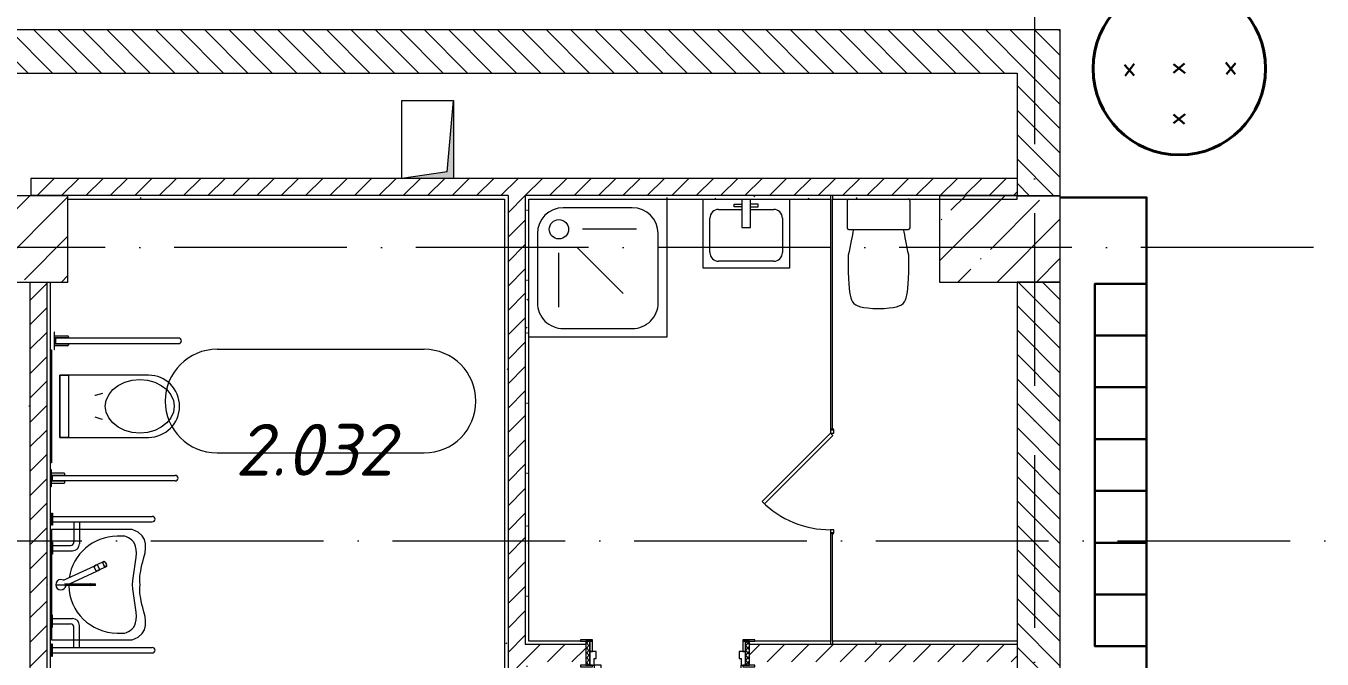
# Model space of a CAD drawing. Header units: millimetres. Extents: x -6467 to 105918, y -7090 to 92481.
# Drawn here: x 83257 to 90767, y 60697 to 64364 of the extents above; entities that cross this region are included whole.
import ezdxf

# ---------------------------------------------------------------- set-up
doc = ezdxf.new("R2010")
doc.units = ezdxf.units.MM
doc.linetypes.add('50_200_ШТРИХ_1Т_ш5_п1_п1_', pattern=[1400, 1000, -200, 0, -200])
for name, color, linetype, lineweight, true_color in [('A-AREA-IDEN-1', 7, 'Continuous', 9, 0xaaaaaa), ('A-DOOR-1', 7, 'Continuous', 5, 0xaaaaaa), ('A-DOOR-FRAM-1', 7, 'Continuous', 9, 0xaaaaaa), ('A-DOOR-OPNG-1', 7, 'Continuous', 30, 0xaaaaaa), ('A-GENM-1', 7, 'Continuous', 9, 0xaaaaaa), ('A-WALL-2', 7, 'Continuous', 5, 0xaaaaaa), ('A-WALL-FNSH-2', 7, 'Continuous', 5, 0xaaaaaa), ('I-WALL-1', 7, 'Continuous', 5, 0x787878), ('M-EQPM-1', 7, 'Continuous', 9, 0xaaaaaa), ('M-EQPM-2', 7, 'Continuous', 9, 0xe2e2e2), ('P-SANR-FIXT-1', 7, 'Continuous', 9, 0xaaaaaa), ('АР_зашивки-1', 7, 'Continuous', 30, 0xaaaaaa), ('мебель 2 этаж-1', 7, 'Continuous', 40, 0xaaaaaa), ('Оси-3', 7, '50_200_ШТРИХ_1Т_ш5_п1_п1_', 9, 0xaaaaaa), ('ТХ_функционал-2', 7, 'Continuous', 40, 0xaaaaaa), ('ТХ_функционал-9', 7, 'Continuous', 30, 0xaaaaaa)]:
    doc.layers.add(name, color=color, linetype=linetype, lineweight=lineweight, true_color=true_color)
for name, color, linetype, lineweight in [('A-DOOR', 7, 'Continuous', 9), ('A-DOOR-2', 7, 'Continuous', 5), ('A-DOOR-FRAM', 7, 'Continuous', 9), ('A-DOOR-FRAM-2', 7, 'Continuous', 5), ('A-WALL', 7, 'Continuous', 5), ('A-WALL-FNSH-1', 7, 'Continuous', 5), ('I-WALL', 7, 'Continuous', 5), ('S-COLS', 7, 'Continuous', 9), ('S-COLS-1', 7, 'Continuous', 5)]:
    doc.layers.add(name, color=color, linetype=linetype, lineweight=lineweight)
doc.styles.add('ISOCPEUR_I', font='isocpeui.ttf', dxfattribs={"height": 300})
pattern_1 = [(135, (0, 0), (-70.71068, -70.71068), [])]
pattern_2 = [(45, (0, 0), (-70.71068, 70.71068), [])]
pattern_3 = [(0, (0, 0), (406.4, 101.6), [6.706, -298.094, 6.706, -298.094, -1625.6]), (0, (0, 0), (406.4, 101.6), [-609.6, 6.706, -602.894, 6.706, -298.094, -711.2]), (0, (0, 0), (406.4, 101.6), [-1524, 6.706, -196.494, 6.706, -501.294]), (120, (152.4, 50.8), (-291.18818, 301.15272), [6.706, -298.094, 6.706, -298.094, -1625.6]), (120, (152.4, 50.8), (-291.18818, 301.15272), [-609.6, 6.706, -602.894, 6.706, -298.094, -711.2]), (120, (152.4, 50.8), (-291.18818, 301.15272), [-1524, 6.706, -196.494, 6.706, -501.294]), (240, (203.2, 254), (-115.21182, -402.75272), [6.706, -298.094, 6.706, -298.094, -1625.6]), (240, (203.2, 254), (-115.21182, -402.75272), [-609.6, 6.706, -602.894, 6.706, -298.094, -711.2]), (240, (203.2, 254), (-115.21182, -402.75272), [-1524, 6.706, -196.494, 6.706, -501.294])]

# ---------------------------------------------------------------- blocks, each defined once
blk = doc.blocks.new('SND_Унитаз_Jika_Olymp_с_инсталяцией - Унитаз_ выпуск прямой_ установка на пол_693х360х360_ PN30_12_ ХВ резьба HP DN15_ К гл_ кон П DN100-V93-АИ_План этажа Радиаторы_2')
at = {"layer": 'P-SANR-FIXT-1'}
for p, q in [((0, 0), (0, 6.3)), ((-327.5, -125), (-327.5, -120)), ((327.5, -125), (-327.5, -125)), ((-255, -120), (-255, -125)), ((-255, -125), (255, -125)), ((255, -125), (255, -120)), ((327.5, -120), (327.5, -125)), ((-180, -174), (-180, -687.1)), ((180, -174), (-180, -174)), ((-180, -174), (180, -174)), ((-180, -224), (-180, -174)), ((180, -224), (-180, -224)), ((-100, -173), (-100, -174)), ((-80, -173), (-100, -173)), ((-80, -173), (-100, -173)), ((-80, -174), (-80, -173)), ((-55, -173), (-55, -174)), ((55, -173), (-55, -173)), ((55, -173), (-55, -173)), ((55, -174), (55, -173)), ((80, -173), (80, -174)), ((100, -173), (80, -173)), ((100, -173), (80, -173)), ((100, -174), (100, -173)), ((180, -687.1), (180, -174)), ((180, -174), (180, -224))]:
    blk.add_line(p, q, dxfattribs=at)
at = {"layer": 'P-SANR-FIXT-1', "flags": 128}
for points in [[(0, -836.5), (-34.5, -831.5), (-67.3, -816.7), (-96.6, -792.9), (-121.2, -761.2), (-139.7, -723.3), (-151.1, -681), (-155, -636.5), (-151.1, -592), (-139.7, -549.7), (-121.2, -511.8), (-96.6, -480.1), (-67.3, -456.3), (-34.5, -441.5), (0, -436.5)], [(-61.7, -376.2), (-71.7, -411.6), (-75, -420.3)], [(0, -436.5), (34.5, -441.5), (67.3, -456.3), (96.6, -480.1), (121.2, -511.8), (139.7, -549.7), (151.1, -592), (155, -636.5), (151.1, -681), (139.7, -723.3), (121.2, -761.2), (96.6, -792.9), (67.3, -816.7), (34.5, -831.5), (0, -836.5)], [(75, -420.3), (62.3, -378.9), (61.7, -376.2)]]:
    blk.add_lwpolyline(points, dxfattribs=at)
at = {"layer": 'P-SANR-FIXT-1'}
blk.add_arc((0, -687.1), 180, 180, 360, dxfattribs=at)
blk = doc.blocks.new('132_МГН_Поручень для унитаза_тип откидной - ПР 1Р-17949463-АИ_План этажа Радиаторы_2')
at = {"layer": 'A-GENM-1'}
for p, q in [((-50, -3), (-50, 0)), ((50, 0), (50, -3)), ((50, -3), (-50, -3)), ((-17, -3), (-28.2, -3)), ((-28.2, -3), (-28.2, -78)), ((-17, -83), (-17, -3)), ((-16.6, -8.9), (-16.6, -4.2)), ((-16, -9.5), (-16.6, -8.9)), ((-16, -722), (-16, -9.5)), ((16, -9.5), (-16, -9.5)), ((16, -9.5), (16.6, -8.9)), ((16, -9.5), (16, -722)), ((16.6, -8.9), (16.6, -4.2)), ((28.2, -3), (17, -3)), ((17, -3), (17, -83)), ((28.2, -78), (28.2, -3)), ((-23.2, -83), (-17, -83)), ((17, -83), (23.2, -83))]:
    blk.add_line(p, q, dxfattribs=at)
for centre, radius, start, end in [((-15.3, -4.2), 1.24, 90, 180), ((15.3, -4.2), 1.24, 0, 90), ((-23.2, -78), 5, 180, 270), ((23.2, -78), 5, 270, 360), ((0, -722), 16, 180, 270), ((0, -722), 16, 270, 360)]:
    blk.add_arc(centre, radius, start, end, dxfattribs=at)
blk = doc.blocks.new('132_МГН_Поручень для унитаза_тип откидной - ПР 1Р-17910367-АИ_План этажа Радиаторы_2')
at = {"layer": 'A-GENM-1'}
for p, q in [((-16, 722), (-16, 9.5)), ((16, 9.5), (16, 722)), ((-28.2, 3), (-28.2, 78)), ((-23.2, 83), (-17, 83)), ((-17, 83), (-17, 3)), ((17, 83), (23.2, 83)), ((17, 3), (17, 83)), ((28.2, 78), (28.2, 3)), ((-50, 3), (-50, 0)), ((50, 3), (-50, 3)), ((-17, 3), (-28.2, 3)), ((-16, 9.5), (-16.6, 8.9)), ((-16.6, 8.9), (-16.6, 4.2)), ((16, 9.5), (-16, 9.5)), ((16, 9.5), (16.6, 8.9)), ((16.6, 8.9), (16.6, 4.2)), ((28.2, 3), (17, 3)), ((50, 0), (50, 3)), ((-50, 0), (50, 0))]:
    blk.add_line(p, q, dxfattribs=at)
for centre, radius, start, end in [((0, 722), 16, 90, 180), ((0, 722), 16, 0, 90), ((-23.2, 78), 5, 90, 180), ((23.2, 78), 5, 0, 90), ((-15.3, 4.2), 1.24, 180, 270), ((15.3, 4.2), 1.24, 270, 360)]:
    blk.add_arc(centre, radius, start, end, dxfattribs=at)
blk = doc.blocks.new('110_Дверь_СКБ_1Ст_Внутренняя - ДОО_Д-24_Дв_950x2100h_С_У с местом для приготовления дезинфицирующих растворов-25531796-АИ_План этажа Радиаторы_2')
at = {"layer": 'A-DOOR-2'}
h = blk.add_hatch(dxfattribs=at)
h.set_pattern_fill('FP_139', color=256, style=0, pattern_type=2)
h.set_pattern_definition([(135, (1826.41, 134.685), (-14.14214, -14.14214), []), (225, (1826.41, 134.685), (14.14214, -14.14214), [])])
h.paths.add_polyline_path([(487.5, 70), (462.5, 70), (462.5, -70), (487.5, -70)])
at = {"layer": 'A-DOOR-FRAM-2'}
h = blk.add_hatch(dxfattribs=at)
h.set_pattern_fill('FP_140', color=256, style=0, pattern_type=2)
h.set_pattern_definition([(45, (-296.384, 134.685), (-14.1421, 14.1421), []), (135, (-296.384, 134.685), (-14.1421, -14.1421), [])])
h.paths.add_polyline_path([(-462.5, 70), (-462.5, -70), (-437.5, -70), (-437.5, 70)])
at = {"layer": 'A-DOOR'}
for p, q in [((437.5, 920), (397.5, 920)), ((397.5, 920), (397.5, 70)), ((437.5, 70), (437.5, 920)), ((397.5, 70), (437.5, 70))]:
    blk.add_line(p, q, dxfattribs=at)
at = {"layer": 'A-DOOR-2'}
blk.add_arc((437.5, 70), 850, 90, 180, dxfattribs=at)
at = {"layer": 'A-DOOR-FRAM'}
for p, q in [((-422.5, 78), (-492.5, 78)), ((-492.5, 78), (-492.5, 70)), ((-422.5, 70), (-422.5, 78)), ((517.5, 78), (447.5, 78)), ((447.5, 78), (447.5, 70)), ((517.5, 70), (517.5, 78)), ((-492.5, 70), (-422.5, 70)), ((-437.5, 70), (-462.5, 70)), ((-462.5, 70), (-462.5, -70)), ((-412.5, 70), (-437.5, 70)), ((-437.5, 70), (-437.5, -10)), ((-437.5, -70), (-437.5, 70)), ((-422.5, 70), (-437.5, 70)), ((-437.5, 70), (-437.5, 69)), ((-437.5, 69), (-422.5, 69)), ((-422.5, 69), (-422.5, 70)), ((-412.5, 30), (-412.5, 70)), ((-402.5, 30), (-412.5, 30)), ((-402.5, -10), (-402.5, 30)), ((437.5, 30), (427.5, 30)), ((427.5, 30), (427.5, -10)), ((437.5, 70), (437.5, 30)), ((462.5, 70), (437.5, 70)), ((462.5, 70), (447.5, 70)), ((447.5, 70), (447.5, 69)), ((447.5, 70), (517.5, 70)), ((447.5, 69), (462.5, 69)), ((462.5, -10), (462.5, 70)), ((487.5, 70), (462.5, 70)), ((462.5, 70), (462.5, -70)), ((462.5, 69), (462.5, 70)), ((487.5, -70), (487.5, 70)), ((-422.5, -70), (-492.5, -70)), ((-492.5, -70), (-492.5, -78)), ((-462.5, -70), (-437.5, -70)), ((-437.5, -10), (-402.5, -10)), ((-422.5, -10), (-437.5, -10)), ((-437.5, -10), (-437.5, -70)), ((-437.5, -70), (-422.5, -70)), ((-422.5, -70), (-422.5, -10)), ((-422.5, -78), (-422.5, -70)), ((427.5, -10), (462.5, -10)), ((462.5, -10), (447.5, -10)), ((447.5, -10), (447.5, -70)), ((447.5, -70), (462.5, -70)), ((517.5, -70), (447.5, -70)), ((447.5, -70), (447.5, -78)), ((462.5, -70), (462.5, -10)), ((462.5, -70), (487.5, -70)), ((517.5, -78), (517.5, -70)), ((-492.5, -78), (-422.5, -78)), ((447.5, -78), (517.5, -78))]:
    blk.add_line(p, q, dxfattribs=at)
blk = doc.blocks.new('SND_2D_Душ - Прямоугольный 800x800-V207-АИ_План этажа Радиаторы_2')
at = {"layer": 'P-SANR-FIXT-1'}
for p, q in [((0, 800), (350, 800)), ((350, 800), (800, 800)), ((800, 800), (800, 350)), ((350, 750), (200, 750)), ((600, 750), (350, 750)), ((175, 625), (175, 310.9)), ((50, 600), (50, 200)), ((546.9, 546.9), (282.8, 282.8)), ((750, 350), (750, 600)), ((750, 200), (750, 350)), ((800, 350), (800, 0)), ((625, 175), (310.9, 175)), ((200, 50), (600, 50))]:
    blk.add_line(p, q, dxfattribs=at)
blk.add_circle((175, 175), 55.8, dxfattribs=at)
for centre, start, end in [((200, 600), 90, 180), ((600, 600), 360, 90), ((200, 200), 180, 270), ((600, 200), 270, 0)]:
    blk.add_arc(centre, 150, start, end, dxfattribs=at)
blk = doc.blocks.new('SND_2D_Раковина1 - 400х300-V23-АИ_План этажа Радиаторы_2')
at = {"layer": 'P-SANR-FIXT-1'}
for p, q in [((-250, -220), (-250, 180)), ((-25, 180), (-25, 15)), ((25, 15), (25, 180)), ((250, 180), (250, -220)), ((-160, 120), (-25, 120)), ((-70, 150), (-25, 150)), ((-70, 135), (-70, 150)), ((-25, 135), (-70, 135)), ((70, 150), (25, 150)), ((25, 135), (70, 135)), ((25, 120), (160, 120)), ((70, 135), (70, 150)), ((-210, -130), (-210, 70)), ((-25, 15), (25, 15)), ((210, 70), (210, -130)), ((250, -220), (-250, -220)), ((160, -180), (-160, -180))]:
    blk.add_line(p, q, dxfattribs=at)
for centre, start, end in [((-160, 70), 90, 180), ((160, 70), 0, 90), ((-160, -130), 180, 270), ((160, -130), 270, 0)]:
    blk.add_arc(centre, 50, start, end, dxfattribs=at)
blk = doc.blocks.new('SND_Унитаз_Santek_HEO - Santek HEO_ 365х635х785_ выпуск-прямой_ PN4_5_ Х-резьба НР DN15_ К-гл_кон_ П DN100-V208-АИ_План этажа Радиаторы_2')
at = {"layer": 'P-SANR-FIXT-1'}
for p, q in [((-182.5, -10), (-182.5, -165.8)), ((182.5, -165.8), (182.5, -10)), ((-172.5, -175.8), (172.5, -175.8)), ((-175, -325.6), (-175, -423.4)), ((175, -423.4), (175, -325.6))]:
    blk.add_line(p, q, dxfattribs=at)
for centre, start, end in [((-172.5, -10), 90, 180), ((-172.5, -10), 105, 180), ((172.5, -10), 360, 90), ((172.5, -10), 45, 86.01493), ((172.5, -10), 360, 30), ((-172.5, -165.8), 180, 270), ((-172.5, -165.8), 180, 210), ((-172.5, -165.8), 240, 255), ((172.5, -165.8), 270, 360), ((172.5, -165.8), 273.98507, 315), ((172.5, -165.8), 330, 360)]:
    blk.add_arc(centre, 10, start, end, dxfattribs=at)
for points in [[(-145, -174.9), (-153.6, -214.5), (-163, -263.9), (-175, -325.6)], [(175, -325.6), (163, -263.9), (153.6, -214.5), (145, -174.9)]]:
    blk.add_open_spline(points, degree=3, dxfattribs=at)
for points, knots in [([(-175, -423.4), (-169.2, -526.5), (-168.1, -609.5), (-96, -631.3), (0, -634.5)], [0, 0, 0, 0, 0.2757876, 0.5440111, 0.5440111, 0.5440111, 0.5440111]), ([(0, -634.5), (96, -631.3), (168.1, -609.5), (169.2, -526.5), (175, -423.4)], [0, 0, 0, 0, 0.2682234, 0.5440111, 0.5440111, 0.5440111, 0.5440111])]:
    blk.add_open_spline(points, degree=3, knots=knots, dxfattribs=at)
blk = doc.blocks.new('АИ_2D_Поручень МГН - АИ_2D_Поручень МГН-V209-АИ_План этажа Радиаторы_2')
at = {"layer": 'P-SANR-FIXT-1'}
for p, q in [((-414.6, 0), (-414.6, -5)), ((-344.6, 0), (-414.6, 0)), ((-344.6, -5), (-344.6, 0)), ((-247, 0), (-247, -5)), ((-177, 0), (-247, 0)), ((-177, -5), (-177, 0)), ((177, -5), (177, 0)), ((177, 0), (247, 0)), ((247, 0), (247, -5)), ((344.6, -5), (344.6, 0)), ((344.6, 0), (414.6, 0)), ((414.6, 0), (414.6, -5)), ((-414.6, -5), (-344.6, -5)), ((-395.4, -5), (-395.4, -584.2)), ((-363.8, -5), (-363.8, -584.2)), ((-247, -5), (-177, -5)), ((-227.3, -5), (-227.3, -110.2)), ((-195.7, -5), (-195.7, -122)), ((247, -5), (177, -5)), ((195.7, -5), (195.7, -122)), ((227.3, -5), (227.3, -110.2)), ((414.6, -5), (344.6, -5)), ((363.8, -5), (363.8, -584.2)), ((395.4, -5), (395.4, -584.2)), ((-363.8, -130.2), (-247.3, -130.2)), ((363.8, -130.2), (247.3, -130.2)), ((-363.8, -162), (-235.7, -162)), ((363.8, -162), (235.7, -162))]:
    blk.add_line(p, q, dxfattribs=at)
for centre, radius, start, end in [((-247.3, -110.2), 20, 270, 0), ((-235.7, -122), 40, 270, 0), ((235.7, -122), 40, 180, 270), ((247.3, -110.2), 20, 180, 270), ((-379.6, -584.2), 15.8, 180, 360), ((379.6, -584.2), 15.8, 180, 360)]:
    blk.add_arc(centre, radius, start, end, dxfattribs=at)
blk = doc.blocks.new('SND_Умывальник МГН_Jika - гибкая подводка_ 640х550х165 PN6_3_ ХВ_ГВ накидная гайка BP DN15_ К-гл_кон_ П DN 50-V210-АИ_План этажа Радиаторы_2')
at = {"layer": 'P-SANR-FIXT-1'}
for p, q in [((320, 0), (-320, 0)), ((-320, 0), (-320, -468)), ((320, -468), (320, 0)), ((0, -25), (0, -72.9)), ((108.1, -248.8), (23.7, -67.8)), ((-7.2, -77.6), (-5, -82.3)), ((-5, -222.8), (-5, -77.2)), ((5, -75.2), (5, -222.8)), ((5, -103.7), (79, -262.4)), ((-5, -228.7), (-5, -222.8)), ((5, -222.8), (-5, -222.8)), ((-5, -225.3), (-5, -228.7)), ((5, -222.8), (5, -228.7)), ((5, -228.7), (5, -225.3)), ((-5, -236.8), (-5, -228.7)), ((-5, -228.7), (5, -228.7)), ((-5, -254.9), (-5, -236.8)), ((-5, -236.8), (5, -236.8)), ((-5, -254.9), (5, -254.9)), ((5, -228.7), (5, -236.8)), ((5, -236.8), (5, -254.9)), ((87.1, -279.9), (100.7, -308.9)), ((129.8, -295.3), (116.3, -266.3)), ((119.3, -300.5), (122.1, -299.8)), ((109.1, -305.9), (111.4, -304.2)), ((-280, -380), (-280, -425)), ((280, -425), (280, -380))]:
    blk.add_line(p, q, dxfattribs=at)
at = {"layer": 'P-SANR-FIXT-1', "flags": 128}
for points in [[(87.1, -279.9), (83, -270.9), (79, -262.4)], [(79, -262.4), (83, -270.9), (87.1, -279.9)], [(108.1, -248.8), (112.1, -257.3), (116.3, -266.3)], [(116.3, -266.3), (112.1, -257.3), (108.1, -248.8)], [(129.8, -295.3), (132, -300.1), (133.2, -302.5)], [(133.2, -302.5), (132, -300.1), (129.8, -295.3)], [(104, -316.1), (102.9, -313.7), (100.7, -308.9)], [(100.7, -308.9), (102.9, -313.7), (104, -316.1)], [(104, -316.1), (103.7, -314.7), (103.8, -313.1), (104.4, -311.3), (105.6, -309.5)], [(133.2, -302.5), (133.5, -304), (133.4, -305.6), (132.7, -307.4), (131.6, -309.2), (130.1, -311), (128.1, -312.8), (125.8, -314.4), (123.3, -315.9), (120.6, -317.1), (117.8, -318.1), (115.1, -318.8), (112.5, -319.2), (110.1, -319.2), (108, -318.9), (106.2, -318.3), (104.9, -317.3), (104, -316.1)], [(131, -300.4), (132.3, -301.3), (133.2, -302.5)]]:
    blk.add_lwpolyline(points, dxfattribs=at)
at = {"layer": 'P-SANR-FIXT-1'}
for centre, radius, start, end in [((0, -55), 30, 0, 180), ((0, -55), 30, 180, 260.34074), ((0, -55), 30, 330, 360), ((0, -380), 280, 91.02501, 180), ((0, -380), 280, 0, 81.67409)]:
    blk.add_arc(centre, radius, start, end, dxfattribs=at)
for points, knots in [([(79, -262.4), (78.9, -262.2), (78.9, -261.7), (79.4, -260.8), (80.3, -259.8), (81.3, -258.9), (82.4, -258), (84.1, -256.8), (86.6, -255.2), (90.1, -253.3), (94, -251.5), (98, -249.9), (101.4, -248.8), (104, -248.3), (105.8, -248.1), (107.4, -248.1), (108, -248.5), (108.1, -248.8)], [-1, -1, -1, -1, -0.958333, -0.916667, -0.875, -0.833333, -0.791667, -0.75, -0.666667, -0.555556, -0.444444, -0.333333, -0.222222, -0.166667, -0.111111, -0.055556, 0, 0, 0, 0]), ([(87.1, -279.9), (87.1, -279.9), (87.5, -279.7), (88.7, -279), (90.3, -278.3), (92.6, -277.2), (95.8, -275.7), (99.6, -273.9), (103.6, -272), (107.1, -270.4), (109.9, -269.1), (111.7, -268.3), (113, -267.7), (114.2, -267.2), (115.3, -266.7), (116, -266.4), (116.2, -266.3), (116.3, -266.3)], [0, 0, 0, 0, 0.055556, 0.111111, 0.166667, 0.222222, 0.333333, 0.444444, 0.555556, 0.666667, 0.75, 0.791667, 0.833333, 0.875, 0.916667, 0.958333, 1, 1, 1, 1]), ([(100.7, -308.9), (100.7, -308.9), (101, -308.8), (102.4, -308.2), (103.9, -307.5), (106.3, -306.5), (109.4, -305), (113.3, -303.2), (116.6, -301.7), (119.2, -300.5), (121.1, -299.6), (123.1, -298.6), (124.9, -297.7), (126.6, -296.9), (128.2, -296.2), (129.5, -295.5), (129.8, -295.3), (129.8, -295.3)], [-1, -1, -1, -1, -0.944444, -0.888889, -0.833333, -0.777778, -0.666667, -0.555556, -0.444444, -0.388889, -0.333333, -0.277778, -0.222222, -0.166667, -0.111111, -0.055556, 0, 0, 0, 0]), ([(108.1, -248.8), (108.2, -249), (108.2, -249.6), (107.7, -250.4), (107.3, -250.9), (107.1, -251.1)], [-1, -1, -1, -1, -0.9583333, -0.9166667, -0.8888889, -0.8888889, -0.8888889, -0.8888889]), ([(121.4, -300), (120.7, -300.1), (119.6, -300.4), (118.5, -300.8), (118.1, -301)], [0.33333333, 0.33333333, 0.33333333, 0.33333333, 0.38888889, 0.42211174, 0.42211174, 0.42211174, 0.42211174]), ([(133.2, -302.5), (132.8, -301.9), (132, -300.9), (130.9, -300.3), (130.4, -300.1)], [0, 0, 0, 0, 0.05555556, 0.097424, 0.097424, 0.097424, 0.097424]), ([(106.5, -308.4), (106, -308.9), (105.1, -310), (104.2, -311.6), (103.8, -313), (103.6, -314.4), (103.7, -315.5), (104, -316.1)], [0.7777778, 0.7777778, 0.7777778, 0.7777778, 0.8333333, 0.8888889, 0.9166667, 0.9444444, 1, 1, 1, 1]), ([(104, -316.1), (104.3, -316.8), (105.3, -317.8), (107.3, -318.8), (109.4, -319.2), (112.3, -319.3), (115.9, -318.8), (120, -317.5), (123.3, -315.9), (125.7, -314.5), (127.5, -313.3), (129.2, -311.9), (130.8, -310.3), (132.1, -308.6), (133.1, -306.7), (133.7, -304.6), (133.5, -303.2), (133.2, -302.5)], [0, 0, 0, 0, 0.055556, 0.111111, 0.166667, 0.222222, 0.333333, 0.444444, 0.555556, 0.611111, 0.666667, 0.722222, 0.777778, 0.833333, 0.888889, 0.944444, 1, 1, 1, 1]), ([(112.5, -303.5), (112.2, -303.7), (111.2, -304.3), (110.3, -305), (109.7, -305.4)], [0.57836957, 0.57836957, 0.57836957, 0.57836957, 0.61111111, 0.66666667, 0.66666667, 0.66666667, 0.66666667]), ([(-280, -425), (-272.8, -450.8), (-229.3, -523.4), (-61.7, -470), (0, -470)], [-0.6664917, -0.6664917, -0.6664917, -0.6664917, -0.3523534, 0, 0, 0, 0]), ([(0, -470), (61.7, -470), (229.3, -523.4), (272.8, -450.8), (280, -425)], [-0.6664917, -0.6664917, -0.6664917, -0.6664917, -0.3141383, 0, 0, 0, 0]), ([(-320, -468), (-281.1, -574.8), (-131.1, -523.5), (-41.2, -508.8), (0, -512.9)], [0, 0, 0, 0, 0.3972744, 0.715552, 0.715552, 0.715552, 0.715552]), ([(0, -512.9), (41.2, -508.8), (131.1, -523.5), (281.1, -574.8), (320, -468)], [0, 0, 0, 0, 0.3182776, 0.715552, 0.715552, 0.715552, 0.715552])]:
    blk.add_open_spline(points, degree=3, knots=knots, dxfattribs=at)
blk = doc.blocks.new('BSC_Колонна _Прямоугольная - 500х700-V313-АИ_План этажа Радиаторы_2')
at = {"layer": 'S-COLS-1'}
h = blk.add_hatch(dxfattribs=at)
h.set_pattern_fill('FP_209', color=256, style=0, pattern_type=2)
h.set_pattern_definition([(315, (-63130.7, 83150), (228.0985, 228.0985), []), (315, (-63130.7, 82921.9), (228.0985, 228.0985), [403.225, -80.645, 6.706, -73.939])])
h.paths.add_polyline_path([(-250, 350), (-250, -350), (250, -350), (250, 350), (-89, 350)])
for p, q in [((250, 350), (-250, 350)), ((-250, 350), (-250, -350)), ((250, -350), (250, 350)), ((-250, -350), (250, -350))]:
    blk.add_line(p, q, dxfattribs=at)
blk = doc.blocks.new('Канал вертикальный прямоугольный - Шахта - значок проема-24087376-АИ_План этажа Радиаторы_2')
at = {"layer": 'M-EQPM-2'}
blk.add_hatch(color=256, dxfattribs=at).paths.add_polyline_path([(-150, 225), (-150, -225), (-112.5, 187.5), (150, 225)])
at = {"layer": 'M-EQPM-1'}
for p, q in [((-150, -225), (-150, 225)), ((-150, 225), (150, 225)), ((-112.5, 187.5), (-150, -225)), ((-112.5, 187.5), (150, 225)), ((150, 225), (150, -225)), ((150, -225), (-150, -225))]:
    blk.add_line(p, q, dxfattribs=at)
blk = doc.blocks.new('DOR_ДУ_распашная__1Ст_Прямоугольная2 - Вн_Д-9_ДДГ 600х1850h_С_у-29181152-АИ_План этажа Радиаторы_2')
at = {"layer": 'A-DOOR-1'}
for p, q in [((-116, 402), (-130.1, 387.8)), ((-130.1, 387.8), (265.9, -8.1)), ((280, 6), (-116, 402)), ((265.9, -8.1), (280, 6))]:
    blk.add_line(p, q, dxfattribs=at)
blk.add_arc((280, 6), 560, 135, 180, dxfattribs=at)
at = {"layer": 'A-DOOR-FRAM-1'}
for p, q in [((-280, 6), (-300, 6)), ((-280, -14), (-280, 6)), ((280, 6), (280, -14)), ((300, 6), (280, 6)), ((-300, -14), (-280, -14)), ((280, -14), (300, -14))]:
    blk.add_line(p, q, dxfattribs=at)
at = {"layer": 'A-DOOR-OPNG-1'}
for p, q in [((-300, 6), (-300, -14)), ((300, -14), (300, 6))]:
    blk.add_line(p, q, dxfattribs=at)
blk = doc.blocks.new('АР_Перемычка1 - АР_Перемычка-25531818-АИ_План этажа Радиаторы_2')
at = {"layer": 'A-GENM-1'}
blk.add_line((-300, -50), (-299, -50), dxfattribs=at)
blk = doc.blocks.new('мебель 2 этаж-28800768-АИ_План этажа Радиаторы_2')
at = {"layer": 'АР_зашивки-1', "flags": 128}
for points in [[(91713.5, 64586.3), (91713.5, 62686.3), (91713.5, 64586.3), (92013.5, 64586.3), (92013.5, 65086.3), (91513.5, 65086.3)], [(91513.5, 62186.3), (92013.5, 62186.3), (92013.5, 62486.3), (91713.5, 62486.3)]]:
    blk.add_lwpolyline(points, dxfattribs=at)
at = {"layer": 'ТХ_функционал-2'}
blk.add_circle((92203.1, 65832), 500, dxfattribs=at)
at = {"layer": 'ТХ_функционал-9'}
for p, q in [((92169.5, 65807.2), (92233.4, 65861.6)), ((92526.8, 65800.1), (92473.3, 65866.8)), ((92475.8, 65799.5), (92529.2, 65864.2)), ((91941, 65791.5), (91885.7, 65854.5)), ((91890, 65790.5), (91941.5, 65858.8)), ((92169.3, 65858.3), (92236.8, 65805.8)), ((92169.3, 65515.4), (92236.8, 65567.9)), ((92169.5, 65566.4), (92233.4, 65512))]:
    blk.add_line(p, q, dxfattribs=at)
at = {"layer": 'ТХ_функционал-9', "flags": 128}
for points in [[(92013.5, 64586.3), (91713.5, 64586.3), (91713.5, 64286.3), (92013.5, 64286.3)], [(92013.5, 64286.3), (91713.5, 64286.3), (91713.5, 63986.3), (92013.5, 63986.3)], [(92013.5, 63986.3), (91713.5, 63986.3), (91713.5, 63686.3), (92013.5, 63686.3)], [(92013.5, 63686.3), (91713.5, 63686.3), (91713.5, 63386.3), (92013.5, 63386.3)], [(92013.5, 63386.3), (91713.5, 63386.3), (91713.5, 63086.3), (92013.5, 63086.3)], [(92013.5, 63086.3), (91713.5, 63086.3), (91713.5, 62786.3), (92013.5, 62786.3)], [(92013.5, 62786.3), (91713.5, 62786.3), (91713.5, 62486.3), (92013.5, 62486.3)]]:
    blk.add_lwpolyline(points, close=True, dxfattribs=at)
blk = doc.blocks.new('AAR_СКБ_Марка_помещения_1_5 ммп - Номер-27962133-АИ_План этажа Радиаторы_2')
at = {"layer": 'A-AREA-IDEN-1'}
for p, q in [((-2.987, 3), (3.013, 3)), ((-2.987, 0), (3.013, 0))]:
    blk.add_line(p, q, dxfattribs=at)
for centre, start, end in [((-2.987, 1.5), 90, 270), ((3.013, 1.5), 270, 90)]:
    blk.add_arc(centre, 1.5, start, end, dxfattribs=at)

msp = doc.modelspace()

# ---------------------------------------------------------------- hatches: boundary and pattern name
at = {"layer": 'I-WALL'}
h = msp.add_hatch(dxfattribs=at)
h.set_pattern_fill('FP_2', color=256, style=0, pattern_type=2)
h.set_pattern_definition(pattern_1)
h.paths.add_polyline_path([(89250, 64091), (89250, 64341), (74750, 64341), (74750, 64091), (89200.3, 64091)])
h = msp.add_hatch(dxfattribs=at)
h.set_pattern_fill('FP_2', color=256, style=0, pattern_type=2)
h.set_pattern_definition(pattern_1)
h.paths.add_polyline_path([(89200.3, 55681), (89250, 55681), (89250, 59380.7), (89000, 59380.7), (89000, 55681)])
h.paths.add_polyline_path([(89250, 59880.7), (89250, 62880.7), (89000, 62880.7), (89000, 59880.7), (89200.3, 59880.7)])
h.paths.add_polyline_path([(89000, 63380.7), (89250, 63380.7), (89250, 64091), (89000, 64091), (89000, 63381)])
h = msp.add_hatch(dxfattribs=at)
h.set_pattern_fill('FP_4', color=256, style=0, pattern_type=2)
h.set_pattern_definition(pattern_2)
h.paths.add_polyline_path([(87918, 63381), (89000, 63381), (89000, 63481), (83285, 63481), (83285, 63381), (87539.3, 63381)])
h = msp.add_hatch(dxfattribs=at)
h.set_pattern_fill('FP_4', color=256, style=0, pattern_type=2)
h.set_pattern_definition(pattern_2)
h.paths.add_polyline_path([(86150, 55431), (86150, 63381), (86050, 63381), (86050, 55431)])
h = msp.add_hatch(dxfattribs=at)
h.set_pattern_fill('FP_4', color=256, style=0, pattern_type=2)
h.set_pattern_definition(pattern_2)
h.paths.add_polyline_path([(83380, 59890.7), (83380, 62880.7), (83280, 62880.7), (83280, 59890.7)])
h = msp.add_hatch(dxfattribs=at)
h.set_pattern_fill('FP_4', color=256, style=0, pattern_type=2)
h.set_pattern_definition(pattern_2)
h.paths.add_polyline_path([(88650, 60681), (89000, 60681), (89000, 60781), (87450, 60781), (87450, 60681), (88550, 60681)])
h.paths.add_polyline_path([(86500, 60681), (86500, 60781), (86150, 60781), (86150, 60681), (86170, 60681)])
at = {"layer": 'I-WALL-1'}
h = msp.add_hatch(dxfattribs=at)
h.set_pattern_fill('FP_3', color=256, style=0, pattern_type=2)
h.set_pattern_definition(pattern_3)
h.paths.add_polyline_path([(87954.6, 63361), (89000, 63361), (89000, 63381), (87930, 63381), (87930, 63361)])
h.paths.add_polyline_path([(87918, 63361), (87918, 63381), (86150, 63381), (86150, 63361), (87539.3, 63361)])
h.paths.add_polyline_path([(85878.3, 63361), (86050, 63361), (86050, 63381), (83500, 63379.5), (83500, 63361), (84217.3, 63361)])
h = msp.add_hatch(dxfattribs=at)
h.set_pattern_fill('FP_3', color=256, style=0, pattern_type=2)
h.set_pattern_definition(pattern_3)
h.paths.add_polyline_path([(86030, 55431), (86050, 55431), (86050, 59441), (86030, 59441), (86030, 56002.4)])
h.paths.add_polyline_path([(86050, 59541), (86050, 63361), (86030, 63361), (86030, 59541)])
h = msp.add_hatch(dxfattribs=at)
h.set_pattern_fill('FP_3', color=256, style=0, pattern_type=2)
h.set_pattern_definition(pattern_3)
h.paths.add_polyline_path([(86150, 55431), (86170, 55431), (86170, 60681), (86150, 60681), (86150, 56002.4)])
h.paths.add_polyline_path([(86170, 60781), (86170, 63361), (86150, 63361), (86150, 60781)])
h = msp.add_hatch(dxfattribs=at)
h.set_pattern_fill('FP_3', color=256, style=0, pattern_type=2)
h.set_pattern_definition(pattern_3)
h.paths.add_polyline_path([(83380, 59890.7), (83400, 59890.7), (83400, 62880.7), (83380, 62880.7), (83380, 60226)])
h = msp.add_hatch(dxfattribs=at)
h.set_pattern_fill('FP_3', color=256, style=0, pattern_type=2)
h.set_pattern_definition(pattern_3)
h.paths.add_polyline_path([(87539.3, 60781), (87918, 60781), (87918, 60801), (87450, 60801), (87450, 60781)])
h.paths.add_polyline_path([(86470, 60781), (86500, 60781), (86500, 60801), (86170, 60801), (86170, 60781)])
h.paths.add_polyline_path([(89000, 60781), (89000, 60801), (87930, 60801), (87930, 60781)])
at = {"layer": 'S-COLS-1'}
h = msp.add_hatch(dxfattribs=at)
h.set_pattern_fill('FP_1', color=256, style=0, pattern_type=2)
h.set_pattern_definition([(45, (0, 0), (-228.0985, 228.0985), []), (45, (228.1, 0), (-228.0985, 228.0985), [403.225, -80.645, 6.706, -73.939])])
h.paths.add_polyline_path([(88550, 62880.7), (89250, 62880.7), (89250, 63380.7), (88550, 63380.7), (88550, 63041.7)])

# ---------------------------------------------------------------- linework, layer by layer
at = {"layer": 'A-WALL'}
for p, q in [((89250, 64341), (74750, 64341)), ((89250, 63380.7), (89250, 64341)), ((81820, 64091), (89000, 64091)), ((89000, 64091), (89000, 63380.7)), ((86050, 63381), (83285, 63381)), ((86050, 63381), (86050, 59541)), ((86150, 63381), (86150, 60781)), ((89000, 63381), (86150, 63381)), ((89000, 63380.7), (89250, 63380.7)), ((83380, 59890.7), (83380, 62880.7)), ((89000, 62880.7), (89000, 59880.7)), ((89250, 62880.7), (89000, 62880.7)), ((89250, 59880.7), (89250, 62880.7)), ((86500, 60781), (86150, 60781)), ((89000, 60781), (87450, 60781))]:
    msp.add_line(p, q, dxfattribs=at)
at = {"layer": 'A-WALL-2'}
for p, q in [((87918, 63381), (87918, 63361)), ((87930, 63381), (87930, 63361)), ((87918, 60801), (87918, 60781)), ((87930, 60801), (87930, 60781))]:
    msp.add_line(p, q, dxfattribs=at)
at = {"layer": 'A-WALL-FNSH-1'}
for p, q in [((85435, 63481), (83285, 63481)), ((83285, 63481), (83285, 63381)), ((89000, 63481), (85735, 63481)), ((83500, 63361), (86030, 63361)), ((86030, 63361), (86030, 59561)), ((86170, 60801), (86170, 63361)), ((86170, 63361), (87918, 63361)), ((87930, 63361), (89000, 63361)), ((89000, 63361), (89000, 63380.7)), ((83280, 62880.7), (83280, 59890.7)), ((83400, 59890.7), (83400, 62880.7)), ((86470, 60801), (86170, 60801)), ((87918, 60801), (87480, 60801)), ((89000, 60801), (87930, 60801))]:
    msp.add_line(p, q, dxfattribs=at)
at = {"layer": 'A-WALL-FNSH-2'}
for p, q in [((87918, 63361), (87918, 62026)), ((87930, 62026), (87930, 63361)), ((87918, 61426), (87918, 60801)), ((87930, 60801), (87930, 61426))]:
    msp.add_line(p, q, dxfattribs=at)
at = {"layer": 'S-COLS'}
for p, q in [((89250, 63380.7), (89000, 63380.7)), ((89000, 62880.7), (89250, 62880.7))]:
    msp.add_line(p, q, dxfattribs=at)
at = {"layer": 'S-COLS-1'}
for p, q in [((89000, 63380.7), (88550, 63380.7)), ((88550, 63380.7), (88550, 62880.7)), ((89250, 62880.7), (89250, 63380.7)), ((88550, 62880.7), (89000, 62880.7))]:
    msp.add_line(p, q, dxfattribs=at)
at = {"layer": 'Оси-3'}
for p, q in [((89100, 91281), (89100, -5889.7)), ((104718, 63081), (-5267.3, 63081)), ((82581.2, 61381), (104718, 61381))]:
    msp.add_line(p, q, dxfattribs=at)

# ---------------------------------------------------------------- block references
at = {"layer": 'A-AREA-IDEN-1', "xscale": 199.9999999999999, "yscale": 199.9999999999999, "zscale": 199.9999999999999}
msp.add_blockref('AAR_СКБ_Марка_помещения_1_5 ммп - Номер-27962133-АИ_План этажа Радиаторы_2', (84961.4, 61891), dxfattribs=at)
at = {"layer": 'A-DOOR-1', "rotation": 90}
msp.add_blockref('DOR_ДУ_распашная__1Ст_Прямоугольная2 - Вн_Д-9_ДДГ 600х1850h_С_у-29181152-АИ_План этажа Радиаторы_2', (87924, 61726), dxfattribs=at)
at = {"layer": 'A-DOOR-2', "rotation": 180}
msp.add_blockref('110_Дверь_СКБ_1Ст_Внутренняя - ДОО_Д-24_Дв_950x2100h_С_У с местом для приготовления дезинфицирующих растворов-25531796-АИ_План этажа Радиаторы_2', (86987.5, 60731), dxfattribs=at)
at = {"layer": 'A-GENM-1', "rotation": 180}
msp.add_blockref('АР_Перемычка1 - АР_Перемычка-25531818-АИ_План этажа Радиаторы_2', (87450, 60731), dxfattribs=at)
at = {"layer": 'M-EQPM-1', "rotation": 180}
msp.add_blockref('Канал вертикальный прямоугольный - Шахта - значок проема-24087376-АИ_План этажа Радиаторы_2', (85585, 63706), dxfattribs=at)
at = {"layer": 'P-SANR-FIXT-1'}
for name, p, rotation in [('SND_2D_Душ - Прямоугольный 800x800-V207-АИ_План этажа Радиаторы_2', (86170, 63361), 269.9999999999997), ('132_МГН_Поручень для унитаза_тип откидной - ПР 1Р-17910367-АИ_План этажа Радиаторы_2', (83420, 62540), 269.9999999999981), ('SND_Унитаз_Jika_Olymp_с_инсталяцией - Унитаз_ выпуск прямой_ установка на пол_693х360х360_ PN30_12_ ХВ резьба HP DN15_ К гл_ кон П DN100-V93-АИ_План этажа Радиаторы_2', (83280, 62161), 89.99999999999861), ('132_МГН_Поручень для унитаза_тип откидной - ПР 1Р-17949463-АИ_План этажа Радиаторы_2', (83400, 61745), 89.99999999999935), ('АИ_2D_Поручень МГН - АИ_2D_Поручень МГН-V209-АИ_План этажа Радиаторы_2', (83405, 61128.1), 89.99999999999955), ('SND_Умывальник МГН_Jika - гибкая подводка_ 640х550х165 PN6_3_ ХВ_ГВ накидная гайка BP DN15_ К-гл_кон_ П DN 50-V210-АИ_План этажа Радиаторы_2', (83405, 61128), 89.99999999999925)]:
    msp.add_blockref(name, p, dxfattribs=dict(at, rotation=rotation))
for name, p in [('SND_2D_Раковина1 - 400х300-V23-АИ_План этажа Радиаторы_2', (87430, 63181)), ('SND_Унитаз_Santek_HEO - Santek HEO_ 365х635х785_ выпуск-прямой_ PN4_5_ Х-резьба НР DN15_ К-гл_кон_ П DN100-V208-АИ_План этажа Радиаторы_2', (88196.6, 63361))]:
    msp.add_blockref(name, p, dxfattribs=at)
at = {"layer": 'S-COLS', "rotation": 89.9999999999999}
msp.add_blockref('BSC_Колонна _Прямоугольная - 500х700-V313-АИ_План этажа Радиаторы_2', (83150, 63130.7), dxfattribs=at)
at = {"layer": 'мебель 2 этаж-1'}
msp.add_blockref('мебель 2 этаж-28800768-АИ_План этажа Радиаторы_2', (-2263.5, -1715.2), dxfattribs=at)

# ---------------------------------------------------------------- texts
at = {"layer": 'A-AREA-IDEN-1', "insert": (84926.6, 61759.5), "char_height": 300, "width": 952, "attachment_point": 8, "line_spacing_factor": 1.139951, "style": 'ISOCPEUR_I'}
msp.add_mtext('\\pt2540.001,5079.999,7620,10160.001,12699.999,15240,17780.001,20319.999,22860,25400.001,27939.999,30480,33020.001,35559.999,38100,40640.001,43179.999,45720,48260.001,50799.999,53340,55880.001,58419.999,60960,63500.001,66039.999,68580,71120.001,73659.999,76200,78740.001,81279.999;2.032', dxfattribs=at)

doc.saveas('drawing.dxf')
